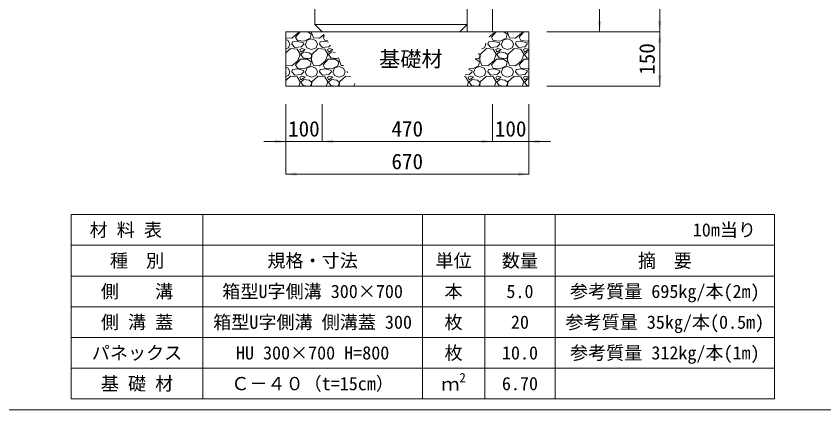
# Model space of a CAD drawing. Units: millimetres at full size. Extents: x 187207 to 255567, y 882048 to 905686.
# Drawn here: x 207626 to 209853, y 885448 to 886533 of the extents above; entities that cross this region are included whole.
import ezdxf
from ezdxf.enums import TextEntityAlignment as Align

# ---------------------------------------------------------------- set-up
doc = ezdxf.new("R2010")
doc.units = ezdxf.units.MM
doc.header["$LTSCALE"] = 20
for name, color, linetype, lineweight in [('Defpoints_3', 8, 'Continuous', 0), ('パネックス', 2, 'Continuous', 13), ('図枠', 5, 'Continuous', 13), ('基礎材', 7, 'Continuous', 15), ('寸法・材料表', 7, 'Continuous', 13), ('寸法線', 7, 'Continuous', 13), ('箱型U字側溝', 2, 'Continuous', 9), ('ﾊｯﾁﾝｸﾞ', 7, 'Continuous', 5)]:
    doc.layers.add(name, color=color, linetype=linetype, lineweight=lineweight)
doc.styles.add('ＭＳ ゴシック', font='')
doc.styles.add('ＭＳ Ｐゴシック', font='')
doc.styles.get('ＭＳ ゴシック').set_extended_font_data('MS Gothic')
doc.styles.get('ＭＳ Ｐゴシック').set_extended_font_data('MS PGothic')

# ---------------------------------------------------------------- blocks, each defined once
blk = doc.blocks.new('filled_arrow')
at = {"color": 0, "linetype": 'Continuous', "lineweight": -2}
blk.add_solid([(7.5, 1.25), (0, 0), (7.5, -1.25)], dxfattribs=at)

msp = doc.modelspace()

# ---------------------------------------------------------------- linework, layer by layer
at = {"layer": 'Defpoints_3'}
for p, q in [((207777.92, 885987.01), (209716.83, 885987.01)), ((207777.92, 885987.01), (207777.92, 885901.83)), ((208140.92, 885987.01), (208140.92, 885901.83)), ((208745.92, 885987.01), (208745.92, 885901.83)), ((208918.23, 885987.01), (208918.23, 885901.83)), ((209111.83, 885987.01), (209111.83, 885901.83)), ((209716.83, 885987.01), (209716.83, 885901.83))]:
    msp.add_line(p, q, dxfattribs=at)
at = {"layer": 'パネックス'}
for p, q in [((208939.37, 888170.37), (208939.37, 886490.37)), ((208869.37, 886490.37), (208869.37, 887370.37)), ((208939.37, 886490.37), (208869.37, 886490.37))]:
    msp.add_line(p, q, dxfattribs=at)
at = {"layer": '図枠'}
msp.add_line((194897.37, 885448.33), (214497.37, 885448.33), dxfattribs=at)
at = {"layer": '基礎材'}
for p, q in [((208369.37, 886490.37), (208369.37, 886340.37)), ((208369.37, 886490.37), (209039.37, 886490.37)), ((209039.37, 886490.37), (209039.37, 886340.37)), ((208369.37, 886340.37), (209039.37, 886340.37))]:
    msp.add_line(p, q, dxfattribs=at)
at = {"layer": '寸法・材料表'}
for p, q in [((207777.92, 885901.83), (209716.83, 885901.83)), ((207777.92, 885901.83), (207777.92, 885478.33)), ((208140.92, 885901.83), (208140.92, 885478.33)), ((208745.92, 885901.83), (208745.92, 885478.33)), ((208918.23, 885901.83), (208918.23, 885478.33)), ((209111.83, 885901.83), (209111.83, 885478.33)), ((209716.83, 885901.83), (209716.83, 885478.33)), ((207777.92, 885817.13), (209716.83, 885817.13)), ((207777.92, 885732.43), (209716.83, 885732.43)), ((207777.92, 885647.73), (209716.83, 885647.73)), ((207777.92, 885563.03), (209716.83, 885563.03)), ((207777.92, 885478.33), (209716.83, 885478.33))]:
    msp.add_line(p, q, dxfattribs=at)
at = {"layer": '寸法線'}
for p, q in [((209400.22, 886490.37), (209400.22, 888170.37)), ((209234.7, 887370.37), (209234.7, 886490.37)), ((208869.37, 886515.37), (208869.37, 886570.48)), ((208939.37, 886515.37), (208939.37, 886570.48)), ((209089.37, 886490.37), (209400.22, 886490.37)), ((209089.37, 886490.37), (209234.7, 886490.37)), ((209089.37, 886490.37), (209400.22, 886490.37)), ((209400.22, 886490.37), (209400.22, 886340.37)), ((209089.37, 886340.37), (209400.22, 886340.37)), ((208369.37, 886290.37), (208369.37, 886187.9)), ((208369.37, 886290.37), (208369.37, 886097.93)), ((208469.37, 886290.37), (208469.37, 886187.9)), ((208469.37, 886290.37), (208469.37, 886187.9)), ((208939.37, 886290.37), (208939.37, 886187.9)), ((208939.37, 886290.37), (208939.37, 886187.9)), ((209039.37, 886290.37), (209039.37, 886187.9)), ((209039.37, 886290.37), (209039.37, 886097.93)), ((208309.37, 886187.9), (208529.37, 886187.9)), ((208469.37, 886187.9), (208939.37, 886187.9)), ((208879.37, 886187.9), (209099.37, 886187.9)), ((209039.37, 886097.93), (208369.37, 886097.93))]:
    msp.add_line(p, q, dxfattribs=at)
at = {"layer": '箱型U字側溝'}
msp.add_line((208449.37, 886510.37), (208869.37, 886510.37), dxfattribs=at)
at = {"layer": '箱型U字側溝', "lineweight": 13}
msp.add_lwpolyline([(208532.36, 886623.27), (208509.37, 887170.37), (208536.37, 887235.37), (208534.37, 887275.37), (208498.37, 887295.37), (208494.37, 887370.37), (208452.37, 887370.37), (208449.37, 887367.37), (208449.37, 886510.37), (208469.37, 886490.37), (208849.37, 886490.37), (208869.37, 886510.37), (208869.37, 887367.37), (208866.37, 887370.37), (208824.37, 887370.37), (208820.37, 887295.37), (208784.37, 887275.37), (208782.37, 887235.37), (208809.37, 887170.37), (208786.39, 886623.27)], dxfattribs=at)
at = {"layer": 'ﾊｯﾁﾝｸﾞ'}
for p, q in [((208369.37, 886475.6), (208370.11, 886473.85)), ((208386.11, 886473.09), (208402.88, 886486.04)), ((208396.02, 886475.37), (208409.52, 886490.37)), ((208401.35, 886466.23), (208396.02, 886475.37)), ((208402.88, 886486.04), (208404.26, 886490.37)), ((208429.9, 886490.37), (208439.45, 886483.75)), ((208439.45, 886483.75), (208436.4, 886473.09)), ((208440.31, 886490.37), (208440.21, 886488.33)), ((208440.21, 886488.33), (208446.31, 886473.85)), ((208462.31, 886473.09), (208474.4, 886482.43)), ((208472.22, 886475.37), (208476.12, 886479.71)), ((208477.55, 886466.23), (208472.22, 886475.37)), ((208930.44, 886476.23), (208943.14, 886486.04)), ((208936.28, 886475.37), (208949.78, 886490.37)), ((208941.62, 886466.23), (208936.28, 886475.37)), ((208943.14, 886486.04), (208944.53, 886490.37)), ((208970.16, 886490.37), (208979.72, 886483.75)), ((208979.72, 886483.75), (208976.67, 886473.09)), ((208980.58, 886490.37), (208980.48, 886488.33)), ((208980.48, 886488.33), (208986.57, 886473.85)), ((209002.58, 886473.09), (209019.34, 886486.04)), ((209012.48, 886475.37), (209025.98, 886490.37)), ((209017.82, 886466.23), (209012.48, 886475.37)), ((209019.34, 886486.04), (209020.73, 886490.37)), ((208369.37, 886468.79), (208376.21, 886466.23)), ((208370.11, 886473.85), (208386.11, 886473.09)), ((208376.21, 886466.23), (208380.78, 886456.32)), ((208376.97, 886445.65), (208380.78, 886456.32)), ((208386.11, 886456.32), (208388.4, 886462.42)), ((208394.49, 886447.18), (208386.11, 886456.32)), ((208402.88, 886463.94), (208388.4, 886462.42)), ((208420.4, 886464.7), (208401.35, 886466.23)), ((208418.12, 886460.13), (208402.88, 886463.94)), ((208418.88, 886456.32), (208412.02, 886448.7)), ((208418.88, 886456.32), (208418.12, 886460.13)), ((208436.4, 886473.09), (208420.4, 886464.7)), ((208422.69, 886456.32), (208427.26, 886445.65)), ((208423.45, 886456.32), (208428.02, 886466.99)), ((208428.02, 886466.99), (208440.21, 886470.8)), ((208440.21, 886470.8), (208452.41, 886466.23)), ((208446.31, 886473.85), (208462.31, 886473.09)), ((208452.41, 886466.23), (208456.98, 886456.32)), ((208453.17, 886445.65), (208456.98, 886456.32)), ((208462.31, 886456.32), (208464.6, 886462.42)), ((208470.69, 886447.18), (208462.31, 886456.32)), ((208479.08, 886463.94), (208464.6, 886462.42)), ((208485.04, 886465.63), (208477.55, 886466.23)), ((208487.44, 886461.85), (208479.08, 886463.94)), ((208492.65, 886453.62), (208488.22, 886448.7)), ((208917.23, 886445.65), (208921.04, 886456.32)), ((208919.69, 886459.25), (208921.04, 886456.32)), ((208926.38, 886456.32), (208928.66, 886462.42)), ((208934.76, 886447.18), (208926.38, 886456.32)), ((208943.14, 886463.94), (208928.66, 886462.42)), ((208960.67, 886464.7), (208941.62, 886466.23)), ((208958.38, 886460.13), (208943.14, 886463.94)), ((208959.14, 886456.32), (208952.28, 886448.7)), ((208959.14, 886456.32), (208958.38, 886460.13)), ((208976.67, 886473.09), (208960.67, 886464.7)), ((208962.95, 886456.32), (208967.52, 886445.65)), ((208963.71, 886456.32), (208968.29, 886466.99)), ((208968.29, 886466.99), (208980.48, 886470.8)), ((208980.48, 886470.8), (208992.67, 886466.23)), ((208986.57, 886473.85), (209002.58, 886473.09)), ((208992.67, 886466.23), (208997.24, 886456.32)), ((208993.43, 886445.65), (208997.24, 886456.32)), ((209002.58, 886456.32), (209004.86, 886462.42)), ((209010.96, 886447.18), (209002.58, 886456.32)), ((209019.34, 886463.94), (209004.86, 886462.42)), ((209036.87, 886464.7), (209017.82, 886466.23)), ((209034.58, 886460.13), (209019.34, 886463.94)), ((209035.34, 886456.32), (209028.48, 886448.7)), ((209035.34, 886456.32), (209034.58, 886460.13)), ((209039.4, 886466.03), (209036.87, 886464.7)), ((209039.15, 886456.32), (209039.39, 886455.76)), ((208369.37, 886443.42), (208376.97, 886445.65)), ((208382.3, 886444.13), (208369.37, 886432.33)), ((208400.59, 886442.61), (208382.3, 886444.13)), ((208412.02, 886448.7), (208394.49, 886447.18)), ((208408.97, 886428.89), (208400.59, 886442.61)), ((208413.54, 886444.13), (208408.21, 886441.84)), ((208408.21, 886441.84), (208411.26, 886434.22)), ((208411.26, 886434.22), (208422.69, 886441.08)), ((208418.88, 886434.99), (208411.26, 886427.37)), ((208422.69, 886441.08), (208413.54, 886444.13)), ((208434.12, 886432.7), (208418.88, 886434.99)), ((208427.26, 886445.65), (208440.21, 886441.84)), ((208440.21, 886427.37), (208434.12, 886432.7)), ((208440.21, 886441.84), (208453.17, 886445.65)), ((208458.5, 886444.13), (208440.98, 886428.13)), ((208476.79, 886442.61), (208458.5, 886444.13)), ((208488.22, 886448.7), (208470.69, 886447.18)), ((208485.17, 886428.89), (208476.79, 886442.61)), ((208489.74, 886444.13), (208484.41, 886441.84)), ((208484.41, 886441.84), (208487.46, 886434.22)), ((208487.46, 886434.22), (208498.89, 886441.08)), ((208495.08, 886434.99), (208487.46, 886427.37)), ((208498.89, 886441.08), (208489.74, 886444.13)), ((208505.43, 886433.43), (208495.08, 886434.99)), ((208922.57, 886444.13), (208905.04, 886428.13)), ((208909.66, 886443.43), (208917.23, 886445.65)), ((208940.85, 886442.61), (208922.57, 886444.13)), ((208952.28, 886448.7), (208934.76, 886447.18)), ((208949.24, 886428.89), (208940.85, 886442.61)), ((208953.81, 886444.13), (208948.47, 886441.84)), ((208948.47, 886441.84), (208951.52, 886434.22)), ((208951.52, 886434.22), (208962.95, 886441.08)), ((208959.14, 886434.99), (208951.52, 886427.37)), ((208962.95, 886441.08), (208953.81, 886444.13)), ((208974.38, 886432.7), (208959.14, 886434.99)), ((208967.52, 886445.65), (208980.48, 886441.84)), ((208980.48, 886427.37), (208974.38, 886432.7)), ((208980.48, 886441.84), (208993.43, 886445.65)), ((208998.77, 886444.13), (208981.24, 886428.13)), ((209017.05, 886442.61), (208998.77, 886444.13)), ((209028.48, 886448.7), (209010.96, 886447.18)), ((209025.44, 886428.89), (209017.05, 886442.61)), ((209030.01, 886444.13), (209024.67, 886441.84)), ((209024.67, 886441.84), (209027.72, 886434.22)), ((209027.72, 886434.22), (209039.15, 886441.08)), ((209035.34, 886434.99), (209027.72, 886427.37)), ((209039.15, 886441.08), (209030.01, 886444.13)), ((209039.39, 886434.38), (209035.34, 886434.99)), ((208386.11, 886396.89), (208402.88, 886409.84)), ((208396.02, 886399.17), (208409.73, 886414.41)), ((208402.88, 886409.84), (208408.97, 886428.89)), ((208409.73, 886414.41), (208429.55, 886414.41)), ((208411.26, 886427.37), (208417.35, 886418.22)), ((208417.35, 886418.22), (208436.4, 886415.94)), ((208429.55, 886414.41), (208439.45, 886407.55)), ((208436.4, 886415.94), (208440.21, 886422.79)), ((208440.98, 886428.13), (208440.21, 886412.13)), ((208440.21, 886422.79), (208440.21, 886427.37)), ((208440.21, 886412.13), (208446.31, 886397.65)), ((208462.31, 886396.89), (208479.08, 886409.84)), ((208472.22, 886399.17), (208485.93, 886414.41)), ((208479.08, 886409.84), (208485.17, 886428.89)), ((208485.93, 886414.41), (208505.75, 886414.41)), ((208487.46, 886427.37), (208493.55, 886418.22)), ((208493.55, 886418.22), (208512.6, 886415.94)), ((208505.75, 886414.41), (208515.65, 886407.55)), ((208512.6, 886415.94), (208514.43, 886419.23)), ((208516.59, 886415.82), (208516.41, 886412.13)), ((208516.41, 886412.13), (208522.51, 886397.65)), ((208891.28, 886414.41), (208893.61, 886414.41)), ((208892.83, 886416.85), (208900.47, 886415.94)), ((208893.61, 886414.41), (208903.52, 886407.55)), ((208900.47, 886415.94), (208904.28, 886422.79)), ((208904.28, 886427.37), (208901.2, 886430.06)), ((208905.04, 886428.13), (208904.28, 886412.13)), ((208904.28, 886422.79), (208904.28, 886427.37)), ((208904.28, 886412.13), (208910.37, 886397.65)), ((208926.38, 886396.89), (208943.14, 886409.84)), ((208936.28, 886399.17), (208950, 886414.41)), ((208943.14, 886409.84), (208949.24, 886428.89)), ((208950, 886414.41), (208969.81, 886414.41)), ((208951.52, 886427.37), (208957.62, 886418.22)), ((208957.62, 886418.22), (208976.67, 886415.94)), ((208969.81, 886414.41), (208979.72, 886407.55)), ((208976.67, 886415.94), (208980.48, 886422.79)), ((208981.24, 886428.13), (208980.48, 886412.13)), ((208980.48, 886422.79), (208980.48, 886427.37)), ((208980.48, 886412.13), (208986.57, 886397.65)), ((209002.58, 886396.89), (209019.34, 886409.84)), ((209012.48, 886399.17), (209026.2, 886414.41)), ((209019.34, 886409.84), (209025.44, 886428.89)), ((209026.2, 886414.41), (209039.39, 886414.41)), ((209027.72, 886427.37), (209033.82, 886418.22)), ((209033.82, 886418.22), (209039.39, 886417.55)), ((208369.37, 886399.4), (208370.11, 886397.65)), ((208369.37, 886392.59), (208376.21, 886390.03)), ((208370.11, 886397.65), (208386.11, 886396.89)), ((208376.21, 886390.03), (208380.78, 886380.12)), ((208386.11, 886380.12), (208388.4, 886386.22)), ((208402.88, 886387.74), (208388.4, 886386.22)), ((208401.35, 886390.03), (208396.02, 886399.17)), ((208420.4, 886388.5), (208401.35, 886390.03)), ((208418.12, 886383.93), (208402.88, 886387.74)), ((208436.4, 886396.89), (208420.4, 886388.5)), ((208423.45, 886380.12), (208428.02, 886390.79)), ((208428.02, 886390.79), (208440.21, 886394.6)), ((208439.45, 886407.55), (208436.4, 886396.89)), ((208440.21, 886394.6), (208452.41, 886390.03)), ((208446.31, 886397.65), (208462.31, 886396.89)), ((208452.41, 886390.03), (208456.98, 886380.12)), ((208462.31, 886380.12), (208464.6, 886386.22)), ((208479.08, 886387.74), (208464.6, 886386.22)), ((208477.55, 886390.03), (208472.22, 886399.17)), ((208496.6, 886388.5), (208477.55, 886390.03)), ((208494.32, 886383.93), (208479.08, 886387.74)), ((208512.6, 886396.89), (208496.6, 886388.5)), ((208499.65, 886380.12), (208504.22, 886390.79)), ((208504.22, 886390.79), (208516.41, 886394.6)), ((208515.65, 886407.55), (208512.6, 886396.89)), ((208516.41, 886394.6), (208528.61, 886390.03)), ((208522.51, 886397.65), (208528.27, 886397.37)), ((208528.61, 886390.03), (208533.18, 886380.12)), ((208882.18, 886383.93), (208873.37, 886386.14)), ((208884.47, 886388.5), (208875.33, 886389.23)), ((208900.47, 886396.89), (208884.47, 886388.5)), ((208887.51, 886380.12), (208892.09, 886390.79)), ((208892.09, 886390.79), (208904.28, 886394.6)), ((208903.52, 886407.55), (208900.47, 886396.89)), ((208904.28, 886394.6), (208916.47, 886390.03)), ((208910.37, 886397.65), (208926.38, 886396.89)), ((208916.47, 886390.03), (208921.04, 886380.12)), ((208926.38, 886380.12), (208928.66, 886386.22)), ((208943.14, 886387.74), (208928.66, 886386.22)), ((208941.62, 886390.03), (208936.28, 886399.17)), ((208960.67, 886388.5), (208941.62, 886390.03)), ((208958.38, 886383.93), (208943.14, 886387.74)), ((208976.67, 886396.89), (208960.67, 886388.5)), ((208963.71, 886380.12), (208968.29, 886390.79)), ((208968.29, 886390.79), (208980.48, 886394.6)), ((208979.72, 886407.55), (208976.67, 886396.89)), ((208980.48, 886394.6), (208992.67, 886390.03)), ((208986.57, 886397.65), (209002.58, 886396.89)), ((208992.67, 886390.03), (208997.24, 886380.12)), ((209002.58, 886380.12), (209004.86, 886386.22)), ((209019.34, 886387.74), (209004.86, 886386.22)), ((209017.82, 886390.03), (209012.48, 886399.17)), ((209036.87, 886388.5), (209017.82, 886390.03)), ((209034.58, 886383.93), (209019.34, 886387.74)), ((209039.38, 886389.82), (209036.87, 886388.5)), ((208369.37, 886367.22), (208376.97, 886369.45)), ((208382.3, 886367.93), (208369.37, 886356.13)), ((208376.97, 886369.45), (208380.78, 886380.12)), ((208400.59, 886366.41), (208382.3, 886367.93)), ((208394.49, 886370.98), (208386.11, 886380.12)), ((208412.02, 886372.5), (208394.49, 886370.98)), ((208408.97, 886352.69), (208400.59, 886366.41)), ((208413.54, 886367.93), (208408.21, 886365.64)), ((208408.21, 886365.64), (208411.26, 886358.02)), ((208411.26, 886358.02), (208422.69, 886364.88)), ((208418.88, 886380.12), (208412.02, 886372.5)), ((208422.69, 886364.88), (208413.54, 886367.93)), ((208418.88, 886380.12), (208418.12, 886383.93)), ((208422.69, 886380.12), (208427.26, 886369.45)), ((208427.26, 886369.45), (208440.21, 886365.64)), ((208440.21, 886365.64), (208453.17, 886369.45)), ((208458.5, 886367.93), (208440.98, 886351.93)), ((208453.17, 886369.45), (208456.98, 886380.12)), ((208476.79, 886366.41), (208458.5, 886367.93)), ((208470.69, 886370.98), (208462.31, 886380.12)), ((208488.22, 886372.5), (208470.69, 886370.98)), ((208485.17, 886352.69), (208476.79, 886366.41)), ((208489.74, 886367.93), (208484.41, 886365.64)), ((208484.41, 886365.64), (208487.46, 886358.02)), ((208487.46, 886358.02), (208498.89, 886364.88)), ((208495.08, 886380.12), (208488.22, 886372.5)), ((208498.89, 886364.88), (208489.74, 886367.93)), ((208495.08, 886380.12), (208494.32, 886383.93)), ((208498.89, 886380.12), (208503.46, 886369.45)), ((208503.46, 886369.45), (208516.41, 886365.64)), ((208516.41, 886365.64), (208529.37, 886369.45)), ((208534.7, 886367.93), (208517.18, 886351.93)), ((208529.37, 886369.45), (208533.18, 886380.12)), ((208547.6, 886366.86), (208534.7, 886367.93)), ((208538.51, 886380.12), (208538.77, 886380.8)), ((208540.73, 886377.7), (208538.51, 886380.12)), ((208864.65, 886366.41), (208861.06, 886366.71)), ((208876.08, 886372.5), (208864.07, 886371.46)), ((208873.04, 886352.69), (208864.65, 886366.41)), ((208877.61, 886367.93), (208872.27, 886365.64)), ((208872.27, 886365.64), (208875.32, 886358.02)), ((208875.32, 886358.02), (208886.75, 886364.88)), ((208882.94, 886380.12), (208876.08, 886372.5)), ((208886.75, 886364.88), (208877.61, 886367.93)), ((208882.94, 886380.12), (208882.18, 886383.93)), ((208886.75, 886380.12), (208891.32, 886369.45)), ((208891.32, 886369.45), (208904.28, 886365.64)), ((208904.28, 886365.64), (208917.23, 886369.45)), ((208922.57, 886367.93), (208905.04, 886351.93)), ((208917.23, 886369.45), (208921.04, 886380.12)), ((208940.85, 886366.41), (208922.57, 886367.93)), ((208934.76, 886370.98), (208926.38, 886380.12)), ((208952.28, 886372.5), (208934.76, 886370.98)), ((208949.24, 886352.69), (208940.85, 886366.41)), ((208953.81, 886367.93), (208948.47, 886365.64)), ((208948.47, 886365.64), (208951.52, 886358.02)), ((208951.52, 886358.02), (208962.95, 886364.88)), ((208959.14, 886380.12), (208952.28, 886372.5)), ((208962.95, 886364.88), (208953.81, 886367.93)), ((208959.14, 886380.12), (208958.38, 886383.93)), ((208962.95, 886380.12), (208967.52, 886369.45)), ((208967.52, 886369.45), (208980.48, 886365.64)), ((208980.48, 886365.64), (208993.43, 886369.45)), ((208998.77, 886367.93), (208981.24, 886351.93)), ((208993.43, 886369.45), (208997.24, 886380.12)), ((209017.05, 886366.41), (208998.77, 886367.93)), ((209010.96, 886370.98), (209002.58, 886380.12)), ((209028.48, 886372.5), (209010.96, 886370.98)), ((209025.44, 886352.69), (209017.05, 886366.41)), ((209030.01, 886367.93), (209024.67, 886365.64)), ((209024.67, 886365.64), (209027.72, 886358.02)), ((209027.72, 886358.02), (209039.15, 886364.88)), ((209035.34, 886380.12), (209028.48, 886372.5)), ((209039.15, 886364.88), (209030.01, 886367.93)), ((209035.34, 886380.12), (209034.58, 886383.93)), ((209039.15, 886380.12), (209039.38, 886379.59)), ((208405.03, 886340.37), (208408.97, 886352.69)), ((208418.88, 886358.79), (208411.26, 886351.17)), ((208411.26, 886351.17), (208417.35, 886342.02)), ((208417.35, 886342.02), (208431.12, 886340.37)), ((208434.12, 886356.5), (208418.88, 886358.79)), ((208440.21, 886351.17), (208434.12, 886356.5)), ((208436.76, 886340.37), (208440.21, 886346.59)), ((208440.21, 886346.59), (208440.21, 886351.17)), ((208440.98, 886351.93), (208440.43, 886340.37)), ((208481.23, 886340.37), (208485.17, 886352.69)), ((208495.08, 886358.79), (208487.46, 886351.17)), ((208487.46, 886351.17), (208493.55, 886342.02)), ((208493.55, 886342.02), (208507.32, 886340.37)), ((208510.32, 886356.5), (208495.08, 886358.79)), ((208516.41, 886351.17), (208510.32, 886356.5)), ((208512.96, 886340.37), (208516.41, 886346.59)), ((208516.41, 886346.59), (208516.41, 886351.17)), ((208517.18, 886351.93), (208516.63, 886340.37)), ((208557.43, 886340.37), (208559.76, 886347.65)), ((208869.09, 886340.37), (208873.04, 886352.69)), ((208882.94, 886358.79), (208875.32, 886351.17)), ((208875.32, 886351.17), (208881.42, 886342.02)), ((208881.42, 886342.02), (208895.18, 886340.37)), ((208898.18, 886356.5), (208882.94, 886358.79)), ((208904.28, 886351.17), (208898.18, 886356.5)), ((208900.82, 886340.37), (208904.28, 886346.59)), ((208904.28, 886346.59), (208904.28, 886351.17)), ((208905.04, 886351.93), (208904.49, 886340.37)), ((208945.29, 886340.37), (208949.24, 886352.69)), ((208959.14, 886358.79), (208951.52, 886351.17)), ((208951.52, 886351.17), (208957.62, 886342.02)), ((208957.62, 886342.02), (208971.38, 886340.37)), ((208974.38, 886356.5), (208959.14, 886358.79)), ((208980.48, 886351.17), (208974.38, 886356.5)), ((208977.02, 886340.37), (208980.48, 886346.59)), ((208980.48, 886346.59), (208980.48, 886351.17)), ((208981.24, 886351.93), (208980.69, 886340.37)), ((209021.49, 886340.37), (209025.44, 886352.69)), ((209035.34, 886358.79), (209027.72, 886351.17)), ((209027.72, 886351.17), (209033.82, 886342.02)), ((209033.82, 886342.02), (209039.37, 886341.36)), ((209039.38, 886358.18), (209035.34, 886358.79))]:
    msp.add_line(p, q, dxfattribs=at)

# ---------------------------------------------------------------- block references
at = {"layer": '寸法線', "xscale": 4, "yscale": 4}
for p, rotation in [((209234.7, 886490.37), 90), ((209400.22, 886490.37), 90), ((209400.22, 886490.37), 270), ((209400.22, 886340.37), 90), ((208369.37, 886187.9), 180), ((208939.37, 886187.9), 180), ((208939.37, 886187.9), 180), ((209039.37, 886097.93), 180)]:
    msp.add_blockref('filled_arrow', p, dxfattribs=dict(at, rotation=rotation))
for p in [(208469.37, 886187.9), (208469.37, 886187.9), (209039.37, 886187.9), (208369.37, 886097.93)]:
    msp.add_blockref('filled_arrow', p, dxfattribs=at)

# ---------------------------------------------------------------- texts
at = {"layer": '寸法・材料表', "style": 'ＭＳ ゴシック'}
msp.add_text('\u3000材 料 表', height=36.55, dxfattribs=at).set_placement((207779.08, 885944.42), align=Align.MIDDLE_LEFT)
msp.add_text('10m当り\u3000', height=36.55, dxfattribs=at).set_placement((209715.66, 885944.42), align=Align.MIDDLE_RIGHT)
for s, p in [('種\u3000別', (207959.42, 885859.48)), ('規格・寸法', (208443.42, 885859.48)), ('単位', (208832.07, 885859.48)), ('数量', (209015.03, 885859.48)), ('側\u3000\u3000溝', (207959.42, 885774.78)), ('箱型U字側溝 300×700', (208443.42, 885774.78)), ('本', (208832.07, 885774.78)), ('5.0', (209015.03, 885774.78)), ('参考質量 695kg/本(2m)', (209414.33, 885774.78)), ('側 溝 蓋', (207959.42, 885690.08)), ('箱型U字側溝 側溝蓋 300', (208443.42, 885690.08)), ('枚', (208832.07, 885690.08)), ('20', (209015.03, 885690.08)), ('参考質量 35kg/本(0.5m)', (209414.33, 885690.08)), ('枚', (208832.07, 885605.38)), ('参考質量 312kg/本(1m)', (209414.33, 885605.38)), ('パネックス', (207959.42, 885605.38)), ('HU 300×700 H=800', (208443.42, 885605.38)), ('10.0', (209015.03, 885605.38)), ('基 礎 材', (207959.42, 885520.68)), ('Ｃ－４０（t=15cm）', (208443.42, 885520.68)), ('6.70', (209015.03, 885520.68))]:
    msp.add_text(s, height=36.55, dxfattribs=at).set_placement(p, align=Align.MIDDLE_CENTER)
at = {"layer": '寸法・材料表', "style": 'ＭＳ Ｐゴシック', "width": 0.95}
msp.add_text('摘\u3000要', height=38.1, dxfattribs=at).set_placement((209414.33, 885859.48), align=Align.MIDDLE_CENTER)
at = {"layer": '寸法・材料表', "style": 'ＭＳ ゴシック'}
for s, height, p in [('2', 25.59, (208848.28, 885516.71)), ('ｍ', 36.55, (208798.42, 885489.76))]:
    msp.add_text(s, height=height, dxfattribs=at).set_placement(p, align=Align.BOTTOM_LEFT)
at = {"layer": '寸法線', "style": 'ＭＳ ゴシック'}
msp.add_text('150', height=42.72, rotation=90, dxfattribs=at).set_placement((209365.22, 886415.37), align=Align.MIDDLE_CENTER)
for s, p in [('基礎材', (208714.37, 886415.37)), ('100', (208419.37, 886222.9)), ('470', (208704.37, 886222.9)), ('100', (208989.37, 886222.9)), ('670', (208704.37, 886132.93))]:
    msp.add_text(s, height=42.72, dxfattribs=at).set_placement(p, align=Align.MIDDLE_CENTER)

doc.saveas('drawing.dxf')
